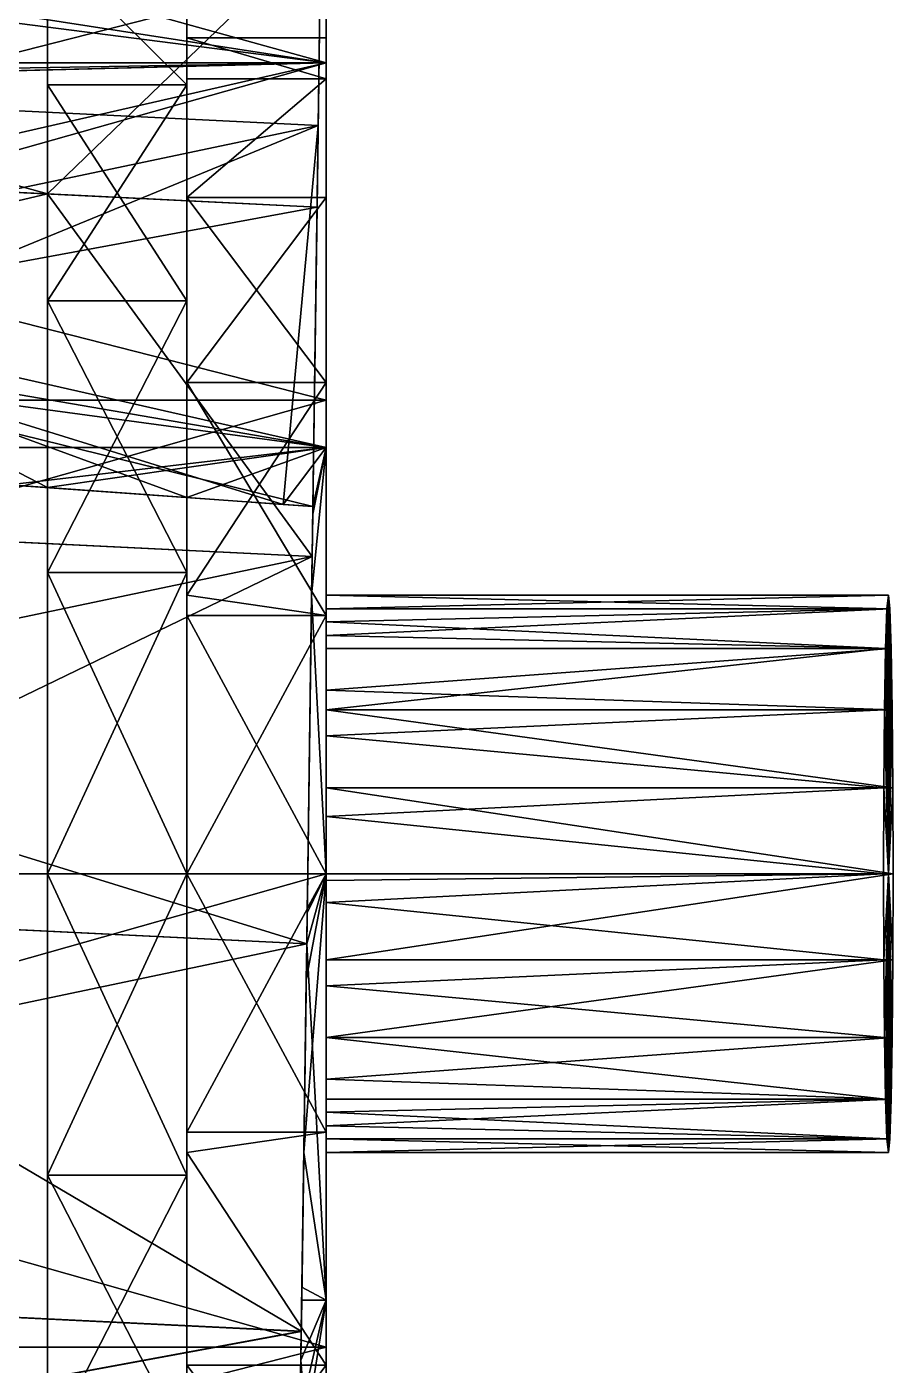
# Model space of a CAD drawing. Header units: metres. Extents: x -8.5 to 13.1, y -13 to 9.
# Drawn here: x 6.85 to 13.07, y -5.53 to 4.08 of the extents above; entities that cross this region are included whole.
import ezdxf

# ---------------------------------------------------------------- set-up
doc = ezdxf.new("R2010")
doc.units = ezdxf.units.M

msp = doc.modelspace()

# ---------------------------------------------------------------- linework, layer by layer
at = {"layer": 'STL2DXF'}
for points in [[(9, 4.466, 22.899), (9, 3.821, 22.011), (9, 6.899, 20.466)], [(9, 6.011, 19.821), (9, 6.899, 20.466), (9, 3.821, 22.011)], [(9, 6.011, 19.821), (9, 3.821, 22.011), (1.3909, 5, 20.832)], [(9, 6.011, 8.179), (1.4039, 5.9304, 8.0984), (9, 3.821, 5.989)], [(9, 6.011, 8.179), (9, 3.821, 5.989), (9, 4.466, 5.101)], [(1.3743, 3.821, 5.989), (9, 3.821, 5.989), (1.4039, 5.9304, 8.0984)], [(2.9284, 3.666, 5.91), (1.4039, 5.9304, 8.0984), (8.973, 5.584, 8.122)], [(1.3881, 4.8, 21.032), (2.9284, 3.666, 22.09), (8.973, 5.584, 19.878)], [(2.9284, 3.666, 22.09), (8.942, 3.372, 22.09), (8.973, 5.584, 19.878)], [(8.942, 3.372, 5.91), (2.9284, 3.666, 5.91), (8.973, 5.584, 8.122)], [(8.942, 3.372, 22.09), (8.9617, 4.7771, 19.292), (8.973, 5.584, 19.878)], [(8.942, 3.372, 5.91), (8.973, 5.584, 8.122), (8.9617, 4.7771, 8.708)], [(-1.7574, 5.3009, 8.708), (-1.7853, 3.3099, 6.717), (8.9617, 4.7771, 8.708)], [(-1.7853, 3.3099, 21.283), (-1.7574, 5.3009, 19.292), (7, 2.8806, 21.283)], [(8.9617, 4.7771, 19.292), (7, 2.8806, 21.283), (-1.7574, 5.3009, 19.292)], [(1.3881, 4.8, 21.032), (1.3909, 5, 20.832), (9, 3.821, 22.011)], [(8, 4.657, 16.163), (8, 4, 14), (8, 5, 14)], [(8, 4.657, 11.837), (8, 5, 14), (8, 4, 14)], [(8.9338, 2.7861, 6.717), (8.9617, 4.7771, 8.708), (-1.7853, 3.3099, 6.717)], [(1.3743, 3.821, 22.011), (1.3881, 4.8, 21.032), (9, 3.821, 22.011)], [(8.9338, 2.7861, 21.283), (7, 2.8806, 21.283), (8.9617, 4.7771, 19.292)], [(8.9338, 2.7861, 21.283), (8.9617, 4.7771, 19.292), (8.942, 3.372, 22.09)], [(8.9338, 2.7861, 6.717), (8.942, 3.372, 5.91), (8.9617, 4.7771, 8.708)], [(7, 4.657, 16.163), (7, 0.163, 20.657), (7, 3.663, 18.114)], [(7, -6.114, 19.663), (7, 4.657, 16.163), (7, -7.663, 18.114)], [(7, -4.163, 20.657), (7, 4.657, 16.163), (7, -6.114, 19.663)], [(7, -2, 21), (7, 4.657, 16.163), (7, -4.163, 20.657)], [(7, 0.163, 20.657), (7, 4.657, 16.163), (7, -2, 21)], [(7, 4.657, 11.837), (7, 3.663, 9.886), (7, 4.657, 16.163)], [(7, 3.663, 9.886), (7, 2.114, 8.337), (7, 4.657, 16.163)], [(7, 2.114, 8.337), (7, 0.163, 7.343), (7, 4.657, 16.163)], [(7, 4.657, 16.163), (7, -6.114, 8.337), (7, -7.663, 9.886)], [(7, -7.663, 9.886), (7, -8.657, 11.837), (7, 4.657, 16.163)], [(7, -4.163, 7.343), (7, 4.657, 16.163), (7, -2, 7)], [(7, -6.114, 8.337), (7, 4.657, 16.163), (7, -4.163, 7.343)], [(7, 0.163, 7.343), (7, -2, 7), (7, 4.657, 16.163)], [(7, -8.657, 16.163), (7, 4.657, 16.163), (7, -9, 14)], [(7, -8.657, 11.837), (7, -9, 14), (7, 4.657, 16.163)], [(7, -7.663, 18.114), (7, 4.657, 16.163), (7, -8.657, 16.163)], [(8, 4.657, 16.163), (7, 4.657, 16.163), (8, 3.663, 18.114)], [(7, 3.663, 18.114), (8, 3.663, 18.114), (7, 4.657, 16.163)], [(7, 4.657, 11.837), (8, 4.657, 11.837), (8, 3.663, 9.886)], [(7, 4.657, 11.837), (8, 3.663, 9.886), (7, 3.663, 9.886)], [(8, 4.657, 11.837), (8, 3.706, 12.146), (8, 3.663, 9.886)], [(8, 4, 14), (8, 3.706, 12.146), (8, 4.657, 11.837)], [(8, 4.657, 16.163), (8, 3.663, 18.114), (8, 3.706, 15.854)], [(8, 4.657, 16.163), (8, 3.706, 15.854), (8, 4, 14)], [(-3, 1.399, 3.538), (9, 4.466, 5.101), (9, 1.399, 3.538)], [(9, 4.466, 5.101), (-3, 1.399, 3.538), (-3, 4.466, 5.101)], [(9, 1.399, 24.462), (-3, 4.466, 22.899), (-3, 1.399, 24.462)], [(-3, 4.466, 22.899), (9, 1.399, 24.462), (9, 4.466, 22.899)], [(9, 3.821, 5.989), (9, 1.06, 4.582), (9, 4.466, 5.101)], [(9, 3.821, 22.011), (9, 4.466, 22.899), (9, 1.06, 23.418)], [(9, 1.399, 24.462), (9, 1.06, 23.418), (9, 4.466, 22.899)], [(9, 1.399, 3.538), (9, 4.466, 5.101), (9, 1.06, 4.582)], [(9, 4, 14), (9, 3.706, 12.146), (8, 4, 14)], [(9, 3.706, 12.146), (8, 3.706, 12.146), (8, 4, 14)], [(9, 4, 14), (8, 4, 14), (9, 3.706, 15.854)], [(8, 3.706, 15.854), (9, 3.706, 15.854), (8, 4, 14)], [(9, 0, 14.0341), (9, -0.098, 13.4159), (9, 4, 14)], [(9, 4, 14), (9, 3.706, 15.854), (9, 0, 14.0341)], [(9, 4, 14), (9, -0.098, 13.4159), (9, 3.706, 12.146)], [(1.3743, 3.821, 5.989), (2.9169, 3.6671, 5.9106), (9, 3.821, 5.989)], [(1.3743, 3.821, 22.011), (9, 3.821, 22.011), (2.4848, 3.7102, 22.0674)], [(2.9284, 3.666, 22.09), (2.4848, 3.7102, 22.0674), (9, 3.821, 22.011)], [(2.9284, 3.666, 5.91), (9, 3.821, 5.989), (2.9169, 3.6671, 5.9106)], [(2.9284, 3.666, 5.91), (2.9234, 2.106, 5.115), (9, 3.821, 5.989)], [(2.9234, 2.106, 5.115), (9, 1.06, 4.582), (9, 3.821, 5.989)], [(2.9284, 3.666, 22.09), (9, 3.821, 22.011), (2.9335, 2.4361, 22.7167)], [(9, 3.821, 22.011), (9, 1.06, 23.418), (2.9335, 2.4361, 22.7167)], [(8.942, 3.372, 5.91), (2.9234, 2.106, 5.115), (2.9284, 3.666, 5.91)], [(2.9284, 3.666, 22.09), (5.0624, 1.7763, 23), (8.942, 3.372, 22.09)], [(7, 2.114, 19.663), (7, 3.663, 18.114), (7, 0.163, 20.657)], [(7, 2.114, 19.663), (8, 2.114, 19.663), (8, 3.663, 18.114)], [(7, 2.114, 19.663), (8, 3.663, 18.114), (7, 3.663, 18.114)], [(7, 3.663, 9.886), (8, 3.663, 9.886), (8, 2.114, 8.337)], [(7, 3.663, 9.886), (8, 2.114, 8.337), (7, 2.114, 8.337)], [(9, 2.854, 10.473), (8, 2.854, 10.473), (9, 3.706, 12.146)], [(8, 3.706, 12.146), (9, 3.706, 12.146), (8, 2.854, 10.473)], [(8, 3.706, 15.854), (8, 2.854, 17.527), (9, 3.706, 15.854)], [(9, 2.854, 17.527), (9, 3.706, 15.854), (8, 2.854, 17.527)], [(8, 2.854, 17.527), (8, 3.706, 15.854), (8, 3.663, 18.114)], [(8, 2.854, 10.473), (8, 3.663, 9.886), (8, 3.706, 12.146)], [(8, 2.114, 19.663), (8, 2.854, 17.527), (8, 3.663, 18.114)], [(8, 3.663, 9.886), (8, 2.854, 10.473), (8, 2.114, 8.337)], [(9, 3.706, 15.854), (9, 2.854, 17.527), (9, -0.1917, 14.8364)], [(9, -0.1917, 14.8364), (9, -0.098, 14.6523), (9, 3.706, 15.854)], [(9, -0.098, 14.6523), (9, 0, 14.0341), (9, 3.706, 15.854)], [(9, 2.854, 10.473), (9, 3.706, 12.146), (9, -0.2898, 13.039)], [(9, -0.098, 13.4159), (9, -0.2898, 13.039), (9, 3.706, 12.146)], [(8.942, 3.372, 5.91), (8.9035, 0.6372, 4.5151), (2.9234, 2.106, 5.115)], [(8.6901, 0.652, 23.4827), (8.942, 3.372, 22.09), (5.0624, 1.7763, 23)], [(8.942, 3.372, 22.09), (8.6901, 0.652, 23.4827), (8.9037, 0.6368, 23.4851)], [(8.9036, 0.6372, 4.5151), (8.9035, 0.6372, 4.5151), (8.942, 3.372, 5.91)], [(8.9037, 0.6372, 4.5151), (8.9036, 0.6372, 4.5151), (8.942, 3.372, 5.91)], [(8.942, 3.372, 5.91), (8.9338, 2.786, 6.7169), (8.9037, 0.6372, 4.5151)], [(8.9037, 0.6372, 4.5151), (8.9037, 0.6372, 4.5151), (8.942, 3.372, 5.91)], [(8.942, 3.372, 22.09), (8.9037, 0.6368, 23.4851), (8.9338, 2.786, 21.2831)], [(8.942, 3.372, 22.09), (8.9037, 0.6368, 23.4851), (8.9037, 0.6368, 23.4851)], [(8.942, 3.372, 5.91), (8.9338, 2.7861, 6.717), (8.9338, 2.786, 6.7169)], [(8.9338, 2.786, 21.2831), (8.9338, 2.7861, 21.283), (8.942, 3.372, 22.09)], [(8.9338, 2.7861, 6.717), (-1.7853, 3.3099, 6.717), (-1.8204, 0.8009, 5.438)], [(-1.8204, 0.8009, 22.562), (-1.7853, 3.3099, 21.283), (7, 2.8806, 21.283)], [(8.9338, 2.7861, 6.717), (-1.7853, 3.3099, 6.717), (-1.7853, 3.3099, 6.717)], [(-1.7853, 3.3099, 21.283), (7, 2.8806, 21.283), (-1.7853, 3.3099, 21.283)], [(7, 2.8806, 21.283), (8.8987, 0.2777, 22.5617), (-1.8204, 0.8009, 22.562)], [(8.9338, 2.786, 21.2831), (8.8987, 0.2777, 22.5617), (7, 2.8806, 21.283)], [(8.9338, 2.7861, 21.283), (8.9338, 2.786, 21.2831), (7, 2.8806, 21.283)], [(8, 2.854, 10.473), (9, 2.854, 10.473), (9, 1.527, 9.146)], [(8, 2.854, 10.473), (9, 1.527, 9.146), (8, 1.527, 9.146)], [(8, 1.527, 18.854), (9, 1.527, 18.854), (9, 2.854, 17.527)], [(8, 1.527, 18.854), (9, 2.854, 17.527), (8, 2.854, 17.527)], [(8, 2.854, 17.527), (8, 2.114, 19.663), (8, 1.527, 18.854)], [(8, 1.527, 9.146), (8, 2.114, 8.337), (8, 2.854, 10.473)], [(9, 1.527, 18.854), (9, -0.382, 15.2098), (9, 2.854, 17.527)], [(9, -0.1917, 14.8364), (9, 2.854, 17.527), (9, -0.382, 15.2098)], [(9, -0.382, 12.858), (9, 2.854, 10.473), (9, -0.2898, 13.039)], [(9, -0.6811, 12.5588), (9, 2.854, 10.473), (9, -0.382, 12.858)], [(9, 2.854, 10.473), (9, -0.6811, 12.5588), (9, 1.527, 9.146)], [(8.8985, 0.2771, 5.438), (8.9338, 2.7861, 6.717), (-1.8204, 0.8009, 5.438)], [(8.8987, 0.2771, 5.438), (8.9338, 2.7861, 6.717), (8.8985, 0.2771, 5.438)], [(8.9338, 2.7861, 6.717), (8.8987, 0.2771, 5.438), (8.9338, 2.786, 6.7169)], [(8.8987, 0.2777, 5.4383), (8.9037, 0.6372, 4.5151), (8.9338, 2.786, 6.7169)], [(8.9338, 2.786, 6.7169), (8.8987, 0.2771, 5.438), (8.8987, 0.2777, 5.4383)], [(8.8987, 0.2777, 22.5617), (8.9338, 2.786, 21.2831), (8.9037, 0.6368, 23.4851)], [(2.9317, 1.8803, 23), (2.9335, 2.4361, 22.7167), (9, 1.06, 23.418)], [(8, 0.163, 20.657), (8, 2.114, 19.663), (7, 0.163, 20.657)], [(7, 2.114, 19.663), (7, 0.163, 20.657), (8, 2.114, 19.663)], [(7, 2.114, 8.337), (8, 2.114, 8.337), (8, 0.163, 7.343)], [(7, 2.114, 8.337), (8, 0.163, 7.343), (7, 0.163, 7.343)], [(8, 0.163, 20.657), (8, 0, 19.6316), (8, 2.114, 19.663)], [(8, 1.527, 18.854), (8, 2.114, 19.663), (8, 0, 19.6316)], [(8, 0.163, 7.343), (8, 2.114, 8.337), (8, -0.146, 8.294)], [(8, -0.146, 8.294), (8, 2.114, 8.337), (8, 1.527, 9.146)], [(2.9278, 1.06, 4.582), (2.9234, 2.106, 5.115), (8.9035, 0.6372, 4.5151)], [(2.9278, 1.06, 4.582), (9, 1.06, 4.582), (2.9234, 2.106, 5.115)], [(2.9292, 1.06, 23.418), (2.9317, 1.8803, 23), (9, 1.06, 23.418)], [(5.0624, 1.7763, 23), (8, 0.7009, 23.4749), (8.6901, 0.652, 23.4827)], [(6.724, 0.7912, 23.4606), (7, 0.7717, 23.4637), (5.0624, 1.7763, 23)], [(8, 0.7009, 23.4749), (5.0624, 1.7763, 23), (7, 0.7717, 23.4637)], [(8, 1.527, 9.146), (9, 1.527, 9.146), (9, -0.146, 8.294)], [(8, 1.527, 9.146), (9, -0.146, 8.294), (8, -0.146, 8.294)], [(9, -0.146, 19.706), (9, 1.527, 18.854), (8, 0, 19.6316)], [(8, 1.527, 18.854), (8, 0, 19.6316), (9, 1.527, 18.854)], [(9, -0.146, 8.294), (9, 1.527, 9.146), (9, -1.382, 12.1318)], [(9, -0.146, 19.706), (9, -1.0095, 15.7463), (9, 1.527, 18.854)], [(9, -0.382, 15.2098), (9, 1.527, 18.854), (9, -0.824, 15.6519)], [(9, -0.824, 15.6519), (9, 1.527, 18.854), (9, -1.0095, 15.7463)], [(9, -0.824, 12.4159), (9, 1.527, 9.146), (9, -0.6811, 12.5588)], [(9, -1.382, 12.1318), (9, 1.527, 9.146), (9, -0.824, 12.4159)], [(9, 1.399, 3.538), (9, -2, 3), (-3, -2, 3)], [(9, 1.399, 3.538), (-3, -2, 3), (-3, 1.399, 3.538)], [(9, -2, 25), (9, 1.399, 24.462), (-3, -2, 25)], [(-3, 1.399, 24.462), (-3, -2, 25), (9, 1.399, 24.462)], [(9, 1.399, 3.538), (9, 1.06, 4.582), (9, -2, 3)], [(9, 1.06, 23.418), (9, 1.399, 24.462), (9, -2, 23.903)], [(9, -2, 25), (9, -2, 23.903), (9, 1.399, 24.462)], [(2.9278, 1.06, 4.582), (8.9035, 0.6372, 4.5151), (9, 1.06, 4.582)], [(2.9292, 1.06, 23.418), (9, 1.06, 23.418), (6.724, 0.7912, 23.4606)], [(7, 0.7717, 23.4637), (6.724, 0.7912, 23.4606), (9, 1.06, 23.418)], [(8, 0.7009, 23.4749), (7, 0.7717, 23.4637), (9, 1.06, 23.418)], [(8.6901, 0.652, 23.4827), (8, 0.7009, 23.4749), (9, 1.06, 23.418)], [(8.9037, 0.6368, 23.4851), (8.6901, 0.652, 23.4827), (9, 1.06, 23.418)], [(8.8948, 0, 4.4143), (9, 1.06, 4.582), (8.9029, 0.5804, 4.5061)], [(9, 1.06, 4.582), (8.8948, 0, 4.4143), (9, -2, 4.098)], [(8.8948, 0, 23.586), (8.9029, 0.5805, 23.494), (9, 1.06, 23.418)], [(9, 1.06, 23.418), (9, -2, 23.903), (8.8948, 0, 23.586)], [(8.9037, 0.6372, 4.5151), (8.9029, 0.5804, 4.5061), (9, 1.06, 4.582)], [(8.9037, 0.6368, 23.4851), (9, 1.06, 23.418), (8.9029, 0.5805, 23.494)], [(8.9036, 0.6372, 4.5151), (9, 1.06, 4.582), (8.9035, 0.6372, 4.5151)], [(8.9037, 0.6372, 4.5151), (9, 1.06, 4.582), (8.9036, 0.6372, 4.5151)], [(8.9037, 0.6372, 4.5151), (9, 1.06, 4.582), (8.9037, 0.6372, 4.5151)], [(8.9037, 0.6368, 23.4851), (8.9037, 0.6368, 23.4851), (9, 1.06, 23.418)], [(9, -2, 4.098), (9, -2, 3), (9, 1.06, 4.582)], [(-1.8204, 0.8008, 5.438), (-1.86, -1.9796, 4.9981), (8.8985, 0.2771, 5.438)], [(-1.8204, 0.8002, 22.5621), (8.86, -2.5024, 23.0029), (-1.86, -1.98, 23.003)], [(-1.8204, 0.8009, 5.438), (-1.8204, 0.8008, 5.438), (8.8985, 0.2771, 5.438)], [(8.8987, 0.2771, 22.562), (-1.8204, 0.8009, 22.562), (8.8987, 0.2777, 22.5617)], [(-1.8204, 0.8009, 22.562), (8.8987, 0.2771, 22.562), (-1.8204, 0.8008, 22.562)], [(-1.8204, 0.8008, 22.562), (8.8987, 0.2771, 22.562), (-1.8204, 0.8002, 22.5621)], [(8.86, -2.5024, 23.0029), (-1.8204, 0.8002, 22.5621), (8.8987, 0.2771, 22.562)], [(8.8948, 0, 23.586), (8.8987, 0.2771, 22.562), (8.9029, 0.5805, 23.494)], [(8.9029, 0.5804, 4.5061), (8.8987, 0.2765, 5.4379), (8.8948, 0, 4.4143)], [(8.9029, 0.5804, 4.5061), (8.9037, 0.6372, 4.5151), (8.8987, 0.2777, 5.4383)], [(8.8987, 0.2777, 22.5617), (8.9037, 0.6368, 23.4851), (8.9029, 0.5805, 23.494)], [(8.8987, 0.2777, 22.5617), (8.9029, 0.5805, 23.494), (8.8987, 0.2771, 22.562)], [(8.8987, 0.2771, 5.438), (8.8987, 0.2765, 5.4379), (8.9029, 0.5804, 4.5061)], [(8.8987, 0.2777, 5.4383), (8.8987, 0.2771, 5.438), (8.9029, 0.5804, 4.5061)], [(8.8987, 0.2765, 5.4379), (8.8985, 0.2771, 5.438), (-1.86, -1.9796, 4.9981)], [(8.8987, 0.2765, 5.4379), (-1.86, -1.9796, 4.9981), (3.6743, -2.25, 4.998)], [(8.86, -2.5029, 4.998), (8.8987, 0.2765, 5.4379), (3.6743, -2.25, 4.998)], [(8.8987, 0.2771, 22.562), (8.8948, 0, 23.586), (8.86, -2.5024, 23.0029)], [(8.86, -2.5029, 4.998), (8.8948, 0, 4.4143), (8.8987, 0.2765, 5.4379)], [(8.8987, 0.2771, 5.438), (8.8985, 0.2771, 5.438), (8.8987, 0.2765, 5.4379)], [(8.8987, 0.2771, 5.438), (8.8985, 0.2771, 5.438), (8.8987, 0.2771, 5.438)], [(8.8987, 0.2771, 5.438), (8.8987, 0.2777, 5.4383), (8.8987, 0.2771, 5.438)], [(8, -2, 21), (8, 0.163, 20.657), (7, -2, 21)], [(7, 0.163, 20.657), (7, -2, 21), (8, 0.163, 20.657)], [(8, -2, 7), (7, 0.163, 7.343), (8, 0.163, 7.343)], [(7, 0.163, 7.343), (8, -2, 7), (7, -2, 7)], [(8, 0.163, 20.657), (8, -2, 21), (8, -2, 20)], [(8, 0.163, 20.657), (8, -2, 20), (8, -0.146, 19.706)], [(8, 0.163, 20.657), (8, -0.146, 19.706), (8, 0, 19.6316)], [(8, -2, 7), (8, 0.163, 7.343), (8, -2, 8)], [(8, -2, 8), (8, 0.163, 7.343), (8, -0.146, 8.294)], [(8.86, -2.5029, 4.998), (8.867, -2, 4.098), (8.8948, 0, 4.4143)], [(8.8948, 0, 23.586), (8.867, -2, 23.903), (8.86, -2.5024, 23.0029)], [(8.867, -2, 4.098), (9, -2, 4.098), (8.8948, 0, 4.4143)], [(9, -2, 23.903), (8.867, -2, 23.903), (8.8948, 0, 23.586)], [(9, -0.098, 14.6523), (13.023, -0.098, 14.722), (13.034, 0, 14.104)], [(13.034, 0, 14.104), (9, 0, 14.0341), (9, -0.098, 14.6523)], [(13.034, 0, 14.104), (13.045, -0.098, 13.486), (9, 0, 14.0341)], [(9, -0.098, 13.4159), (9, 0, 14.0341), (13.045, -0.098, 13.486)], [(13.023, -0.098, 14.722), (13.034, -2, 14.104), (13.034, 0, 14.104)], [(13.045, -0.098, 13.486), (13.034, 0, 14.104), (13.034, -2, 14.104)], [(9, -0.146, 19.706), (8, 0, 19.6316), (8, -0.146, 19.706)], [(8, -0.146, 8.294), (9, -0.146, 8.294), (9, -2, 8)], [(8, -0.146, 8.294), (9, -2, 8), (8, -2, 8)], [(9, -0.146, 19.706), (8, -0.146, 19.706), (8, -2, 20)], [(9, -2, 20), (9, -0.146, 19.706), (8, -2, 20)], [(13.013, -0.382, 15.28), (13.023, -0.098, 14.722), (9, -0.1917, 14.8364)], [(9, -0.2898, 13.039), (13.045, -0.098, 13.486), (13.055, -0.382, 12.929)], [(13.023, -0.098, 14.722), (9, -0.098, 14.6523), (9, -0.1917, 14.8364)], [(13.045, -0.098, 13.486), (9, -0.2898, 13.039), (9, -0.098, 13.4159)], [(9, -1.382, 12.1318), (9, -2, 12.0338), (9, -0.146, 8.294)], [(9, -0.146, 19.706), (9, -2, 20), (9, -1.5879, 15.9693)], [(9, -1.5879, 15.9693), (9, -1.3839, 15.9369), (9, -0.146, 19.706)], [(9, -0.146, 19.706), (9, -1.3839, 15.9369), (9, -1.382, 15.9366)], [(9, -1.382, 15.9366), (9, -1.0095, 15.7463), (9, -0.146, 19.706)], [(9, -2, 8), (9, -0.146, 8.294), (9, -2, 12.0338)], [(13.013, -0.382, 15.28), (9, -0.1917, 14.8364), (9, -0.382, 15.2098)], [(13.034, -2, 14.104), (13.023, -0.098, 14.722), (13.013, -0.382, 15.28)], [(13.055, -0.382, 12.929), (13.045, -0.098, 13.486), (13.034, -2, 14.104)], [(13.055, -0.382, 12.929), (13.055, -0.382, 12.929), (13.045, -0.098, 13.486)], [(13.055, -0.382, 12.929), (9, -0.382, 12.858), (9, -0.2898, 13.039)], [(9, -0.6811, 12.5588), (13.055, -0.382, 12.929), (13.062, -0.824, 12.487)], [(9, -0.824, 15.6519), (13.006, -0.824, 15.722), (13.013, -0.382, 15.28)], [(13.013, -0.382, 15.28), (9, -0.382, 15.2098), (9, -0.824, 15.6519)], [(9, -0.6811, 12.5588), (9, -0.382, 12.858), (13.055, -0.382, 12.929)], [(13.055, -0.382, 12.929), (13.055, -0.382, 12.929), (9, -0.382, 12.858)], [(13.034, -2, 14.104), (13.013, -0.382, 15.28), (13.006, -0.824, 15.722)], [(13.034, -2, 14.104), (13.062, -0.824, 12.487), (13.055, -0.382, 12.929)], [(13.055, -0.382, 12.929), (13.055, -0.382, 12.929), (13.055, -0.382, 12.929)], [(13.055, -0.382, 12.929), (13.055, -0.382, 12.929), (13.055, -0.382, 12.929)], [(13.055, -0.382, 12.929), (13.055, -0.382, 12.929), (13.055, -0.382, 12.929)], [(13.055, -0.382, 12.929), (13.062, -0.824, 12.487), (13.055, -0.382, 12.929)], [(9, -0.824, 12.4159), (9, -0.6811, 12.5588), (13.062, -0.824, 12.487)], [(13.001, -1.382, 16.006), (13.006, -0.824, 15.722), (9, -1.0095, 15.7463)], [(13.062, -0.824, 12.487), (13.067, -1.382, 12.203), (9, -0.824, 12.4159)], [(13.006, -0.824, 15.722), (9, -0.824, 15.6519), (9, -1.0095, 15.7463)], [(9, -0.824, 12.4159), (13.067, -1.382, 12.203), (9, -1.382, 12.1318)], [(13.034, -2, 14.104), (13.006, -0.824, 15.722), (13.001, -1.382, 16.006)], [(13.034, -2, 14.104), (13.067, -1.382, 12.203), (13.062, -0.824, 12.487)], [(9, -1.0095, 15.7463), (9, -1.382, 15.9366), (13.001, -1.382, 16.006)], [(12.999, -2, 16.104), (13.001, -1.382, 16.006), (9, -1.5879, 15.9693)], [(9, -2, 12.0338), (9, -1.382, 12.1318), (13.069, -2, 12.105)], [(9, -1.382, 15.9366), (9, -1.3839, 15.9369), (13.001, -1.382, 16.006)], [(9, -1.5879, 15.9693), (13.001, -1.382, 16.006), (9, -1.3839, 15.9369)], [(13.067, -1.382, 12.203), (13.069, -2, 12.105), (9, -1.382, 12.1318)], [(13.034, -2, 14.104), (13.001, -1.382, 16.006), (12.999, -2, 16.104)], [(13.034, -2, 14.104), (13.069, -2, 12.105), (13.067, -1.382, 12.203)], [(9, -2, 16.034), (9, -1.5879, 15.9693), (9, -2, 20)], [(12.999, -2, 16.104), (9, -1.5879, 15.9693), (9, -2, 16.034)], [(-3, -2, 3), (9, -5.399, 3.538), (-3, -5.399, 3.538)], [(9, -5.399, 3.538), (-3, -2, 3), (9, -2, 3)], [(9, -2, 25), (-3, -2, 25), (-3, -5.399, 24.462)], [(-3, -5.399, 24.462), (9, -5.399, 24.462), (9, -2, 25)], [(-1.8987, -4.7608, 22.562), (-1.86, -1.9801, 23.003), (8.86, -2.503, 23.003)], [(-1.86, -1.98, 23.003), (8.86, -2.5024, 23.0029), (-1.86, -1.9801, 23.003)], [(8.86, -2.5029, 23.003), (8.86, -2.503, 23.003), (-1.86, -1.9801, 23.003)], [(8.86, -2.5029, 23.003), (-1.86, -1.9801, 23.003), (8.86, -2.5024, 23.0029)], [(7, -4.163, 20.657), (8, -4.163, 20.657), (7, -2, 21)], [(8, -2, 21), (7, -2, 21), (8, -4.163, 20.657)], [(7, -4.163, 7.343), (7, -2, 7), (8, -2, 7)], [(7, -4.163, 7.343), (8, -2, 7), (8, -4.163, 7.343)], [(8, -3.854, 8.294), (8, -2, 8), (9, -2, 8)], [(8, -3.854, 8.294), (9, -2, 8), (9, -3.854, 8.294)], [(9, -2, 20), (8, -2, 20), (9, -3.854, 19.706)], [(9, -3.854, 19.706), (8, -2, 20), (8, -3.854, 19.706)], [(8, -4.163, 20.657), (8, -2, 20), (8, -2, 21)], [(8, -2, 20), (8, -4.163, 20.657), (8, -3.854, 19.706)], [(8, -3.854, 8.294), (8, -4.163, 7.343), (8, -2, 8)], [(8, -2, 7), (8, -2, 8), (8, -4.163, 7.343)], [(9, -5.06, 23.418), (8.8387, -4, 23.586), (9, -2, 23.903)], [(8.8563, -2.7609, 23.7824), (9, -2, 23.903), (8.8387, -4, 23.586)], [(8.8563, -2.7609, 23.7824), (8.86, -2.503, 23.8233), (9, -2, 23.903)], [(9, -5.06, 4.582), (9, -2, 4.098), (8.86, -2.503, 4.1776)], [(8.8635, -2.25, 4.1375), (8.86, -2.503, 4.1776), (9, -2, 4.098)], [(8.8635, -2.25, 4.1375), (8.867, -2, 4.098), (8.86, -2.5029, 4.998)], [(8.86, -2.503, 23.8233), (8.8631, -2.2801, 23.8586), (9, -2, 23.903)], [(8.8631, -2.2801, 23.8586), (8.86, -2.5024, 23.0029), (8.867, -2, 23.903)], [(8.867, -2, 23.903), (9, -2, 23.903), (8.8631, -2.2801, 23.8586)], [(8.867, -2, 4.098), (8.8635, -2.25, 4.1375), (9, -2, 4.098)], [(9, -2, 4.098), (9, -5.06, 4.582), (9, -2, 3)], [(9, -5.399, 3.538), (9, -2, 3), (9, -5.06, 4.582)], [(9, -3.854, 19.706), (9, -2.206, 16.0013), (9, -2, 20)], [(9, -2, 12.0338), (13.069, -2, 12.105), (9, -2.618, 12.1318)], [(13.067, -2.618, 12.203), (9, -2.618, 12.1318), (13.069, -2, 12.105)], [(9, -2, 16.034), (9, -2.048, 16.0264), (12.999, -2, 16.104)], [(9, -2, 16.034), (9, -2, 20), (9, -2.048, 16.0264)], [(9, -2.048, 16.0264), (9, -2.206, 16.0013), (12.999, -2, 16.104)], [(9, -2.048, 16.0264), (9, -2, 20), (9, -2.206, 16.0013)], [(13.001, -2.618, 16.006), (12.999, -2, 16.104), (9, -2.206, 16.0013)], [(9, -2.618, 12.1318), (9, -3.854, 8.294), (9, -2, 12.0338)], [(9, -2, 8), (9, -2, 12.0338), (9, -3.854, 8.294)], [(9, -2, 23.903), (9, -5.399, 24.462), (9, -5.06, 23.418)], [(9, -2, 25), (9, -5.399, 24.462), (9, -2, 23.903)], [(13.034, -2, 14.104), (12.999, -2, 16.104), (13.001, -2.618, 16.006)], [(13.034, -2, 14.104), (13.001, -2.618, 16.006), (13.006, -3.176, 15.722)], [(13.034, -2, 14.104), (13.006, -3.176, 15.722), (13.013, -3.618, 15.28)], [(13.034, -2, 14.104), (13.013, -3.618, 15.28), (13.023, -3.902, 14.722)], [(13.034, -2, 14.104), (13.023, -3.902, 14.722), (13.034, -4, 14.104)], [(13.034, -2, 14.104), (13.055, -3.618, 12.929), (13.062, -3.176, 12.487)], [(13.034, -2, 14.104), (13.067, -2.618, 12.203), (13.069, -2, 12.105)], [(13.034, -2, 14.104), (13.062, -3.176, 12.487), (13.067, -2.618, 12.203)], [(13.045, -3.902, 13.486), (13.055, -3.618, 12.929), (13.034, -2, 14.104)], [(13.045, -3.902, 13.486), (13.034, -2, 14.104), (13.034, -4, 14.104)], [(9, -2.206, 16.0013), (9, -3.854, 19.706), (9, -2.618, 15.9366)], [(13.001, -2.618, 16.006), (9, -2.206, 16.0013), (9, -2.618, 15.9366)], [(8.8204, -5.2839, 5.438), (3.6743, -2.25, 4.998), (-1.8987, -4.7611, 5.438)], [(8.8204, -5.2839, 5.438), (8.86, -2.503, 4.998), (3.6743, -2.25, 4.998)], [(8.86, -2.5029, 4.998), (3.6743, -2.25, 4.998), (8.86, -2.503, 4.998)], [(8.8635, -2.25, 4.1375), (8.86, -2.5029, 4.998), (8.86, -2.503, 4.1776)], [(8.8631, -2.2801, 23.8586), (8.86, -2.503, 23.8233), (8.86, -2.5024, 23.0029)], [(8.8204, -5.2839, 22.562), (-1.8987, -4.7608, 22.562), (8.86, -2.503, 23.003)], [(8.8204, -5.2839, 5.438), (8.8236, -5.06, 4.582), (8.86, -2.503, 4.998)], [(8.86, -2.503, 23.003), (8.8387, -4, 23.586), (8.8204, -5.2839, 22.562)], [(8.8236, -5.06, 4.582), (9, -5.06, 4.582), (8.86, -2.503, 4.1776)], [(8.86, -2.503, 4.1776), (8.86, -2.503, 4.998), (8.8236, -5.06, 4.582)], [(8.86, -2.503, 23.003), (8.8563, -2.7609, 23.7824), (8.8387, -4, 23.586)], [(8.86, -2.503, 23.8233), (8.8563, -2.7609, 23.7824), (8.86, -2.503, 23.003)], [(8.86, -2.5029, 23.003), (8.86, -2.5024, 23.0029), (8.86, -2.503, 23.8233)], [(8.86, -2.503, 4.998), (8.86, -2.503, 4.1776), (8.86, -2.5029, 4.998)], [(8.86, -2.503, 23.003), (8.86, -2.5029, 23.003), (8.86, -2.503, 23.8233)], [(9, -2.8037, 15.8421), (13.006, -3.176, 15.722), (13.001, -2.618, 16.006)], [(13.062, -3.176, 12.487), (9, -3.176, 12.4159), (13.067, -2.618, 12.203)], [(9, -2.618, 12.1318), (13.067, -2.618, 12.203), (9, -3.176, 12.4159)], [(9, -2.618, 15.9366), (9, -3.854, 19.706), (9, -2.6199, 15.9357)], [(9, -2.8037, 15.8421), (13.001, -2.618, 16.006), (9, -2.6199, 15.9357)], [(9, -2.618, 15.9366), (9, -2.6199, 15.9357), (13.001, -2.618, 16.006)], [(9, -3.176, 12.4159), (9, -5.527, 9.146), (9, -2.618, 12.1318)], [(9, -3.854, 8.294), (9, -2.618, 12.1318), (9, -5.527, 9.146)], [(9, -2.6199, 15.9357), (9, -3.854, 19.706), (9, -2.8037, 15.8421)], [(9, -3.176, 15.6519), (9, -2.8037, 15.8421), (9, -5.527, 18.854)], [(9, -5.527, 18.854), (9, -2.8037, 15.8421), (9, -3.854, 19.706)], [(13.006, -3.176, 15.722), (9, -2.8037, 15.8421), (9, -3.176, 15.6519)], [(9, -3.4749, 12.7149), (13.062, -3.176, 12.487), (13.055, -3.618, 12.929)], [(9, -3.176, 12.4159), (9, -3.176, 12.4159), (13.062, -3.176, 12.487)], [(13.062, -3.176, 12.487), (9, -3.4749, 12.7149), (9, -3.176, 12.4159)], [(13.006, -3.176, 15.722), (9, -3.176, 15.6519), (13.013, -3.618, 15.28)], [(9, -3.176, 15.6519), (9, -5.527, 18.854), (9, -3.618, 15.2098)], [(9, -3.618, 15.2098), (13.013, -3.618, 15.28), (9, -3.176, 15.6519)], [(9, -3.4749, 12.7149), (9, -5.527, 9.146), (9, -3.176, 12.4159)], [(9, -3.176, 12.4159), (9, -5.527, 9.146), (9, -3.176, 12.4159)], [(9, -3.6173, 12.8573), (9, -6.854, 10.473), (9, -3.4749, 12.7149)], [(9, -3.4749, 12.7149), (13.055, -3.618, 12.929), (9, -3.6173, 12.8573)], [(9, -5.527, 9.146), (9, -3.4749, 12.7149), (9, -6.854, 10.473)], [(9, -3.618, 12.858), (9, -3.6173, 12.8573), (13.055, -3.618, 12.929)], [(9, -3.618, 12.858), (9, -6.854, 10.473), (9, -3.6173, 12.8573)], [(9, -3.618, 15.2098), (9, -3.7119, 15.0253), (13.013, -3.618, 15.28)], [(13.023, -3.902, 14.722), (13.013, -3.618, 15.28), (9, -3.7119, 15.0253)], [(9, -3.8096, 13.2347), (9, -3.618, 12.858), (13.055, -3.618, 12.929)], [(13.055, -3.618, 12.929), (13.045, -3.902, 13.486), (9, -3.8096, 13.2347)], [(9, -3.7119, 15.0253), (9, -3.618, 15.2098), (9, -6.854, 17.527)], [(9, -5.527, 18.854), (9, -6.854, 17.527), (9, -3.618, 15.2098)], [(9, -3.8096, 13.2347), (9, -6.854, 10.473), (9, -3.618, 12.858)], [(9, -3.7119, 15.0253), (9, -3.902, 14.6523), (13.023, -3.902, 14.722)], [(9, -6.854, 17.527), (9, -7.706, 15.854), (9, -3.7119, 15.0253)], [(9, -3.902, 14.6523), (9, -3.7119, 15.0253), (9, -7.706, 15.854)], [(9, -3.902, 13.4159), (9, -3.8096, 13.2347), (13.045, -3.902, 13.486)], [(9, -3.902, 13.4159), (9, -7.706, 12.146), (9, -3.8096, 13.2347)], [(9, -6.854, 10.473), (9, -3.8096, 13.2347), (9, -7.706, 12.146)], [(9, -3.854, 8.294), (8, -4, 8.3684), (8, -3.854, 8.294)], [(9, -5.527, 18.854), (9, -3.854, 19.706), (8, -4, 19.6316)], [(8, -3.854, 19.706), (8, -4, 19.6316), (9, -3.854, 19.706)], [(8, -3.854, 19.706), (8, -4.163, 20.657), (8, -4, 19.6316)], [(8, -4, 8.3684), (8, -4.163, 7.343), (8, -3.854, 8.294)], [(9, -3.854, 8.294), (9, -5.527, 9.146), (8, -4, 8.3684)], [(9, -3.902, 14.6523), (9, -3.9022, 14.6513), (13.023, -3.902, 14.722)], [(9, -3.902, 13.4159), (13.045, -3.902, 13.486), (9, -4, 14.0341)], [(13.034, -4, 14.104), (9, -4, 14.0341), (13.045, -3.902, 13.486)], [(13.034, -4, 14.104), (13.023, -3.902, 14.722), (9, -3.9022, 14.6513)], [(9, -3.902, 13.4159), (9, -4, 14.0341), (9, -8, 14)], [(9, -7.706, 12.146), (9, -3.902, 13.4159), (9, -8, 14)], [(9, -3.9022, 14.6513), (9, -3.902, 14.6523), (9, -7.706, 15.854)], [(9, -4, 14.0341), (13.034, -4, 14.104), (9, -3.9022, 14.6513)], [(9, -4, 14.0341), (9, -3.9022, 14.6513), (9, -7.706, 15.854)], [(8, -4, 19.6316), (8, -6.114, 19.663), (8, -5.527, 18.854)], [(8, -6.114, 19.663), (8, -4, 19.6316), (8, -4.163, 20.657)], [(8, -4.163, 7.343), (8, -4, 8.3684), (8, -6.114, 8.337)], [(8, -5.527, 9.146), (8, -6.114, 8.337), (8, -4, 8.3684)], [(9, -5.527, 18.854), (8, -4, 19.6316), (8, -5.527, 18.854)], [(8, -5.527, 9.146), (8, -4, 8.3684), (9, -5.527, 9.146)], [(8.8249, -4.9675, 23.4327), (8.8204, -5.2839, 22.562), (8.8387, -4, 23.586)], [(8.8387, -4, 23.586), (9, -5.06, 23.418), (8.8249, -4.9675, 23.4327)], [(9, -7.706, 15.854), (9, -8, 14), (9, -4, 14.0341)], [(7, -4.163, 20.657), (7, -6.114, 19.663), (8, -6.114, 19.663)], [(7, -4.163, 20.657), (8, -6.114, 19.663), (8, -4.163, 20.657)], [(7, -4.163, 7.343), (8, -4.163, 7.343), (7, -6.114, 8.337)], [(8, -4.163, 7.343), (8, -6.114, 8.337), (7, -6.114, 8.337)], [(-1.9338, -7.2686, 6.7167), (8.8204, -5.2845, 5.4383), (-1.8987, -4.7611, 5.438)], [(-1.8987, -4.7611, 22.562), (-1.8987, -4.7608, 22.562), (8.8204, -5.2839, 22.562)], [(8.8204, -5.2839, 5.438), (-1.8987, -4.7611, 5.438), (8.8204, -5.2845, 5.4383)], [(-1.8987, -4.7611, 22.562), (8.8204, -5.2839, 22.562), (-1.8987, -4.7616, 22.5617)], [(8.7853, -7.7922, 21.2833), (6.724, -7.6921, 21.283), (-1.8987, -4.7616, 22.5617)], [(8.8204, -5.2846, 22.5616), (-1.8987, -4.7616, 22.5617), (8.8204, -5.2839, 22.562)], [(8.7853, -7.7922, 21.2833), (-1.8987, -4.7616, 22.5617), (8.8204, -5.2846, 22.5616)], [(8.8249, -4.9675, 23.4327), (8.8236, -5.06, 23.418), (8.8204, -5.2839, 22.562)], [(8.8236, -5.06, 23.418), (8.8249, -4.9675, 23.4327), (9, -5.06, 23.418)], [(8.8121, -5.8744, 23.003), (9, -5.06, 23.418), (8.8064, -6.2791, 22.7967)], [(9, -7.821, 22.011), (8.8064, -6.2791, 22.7967), (9, -5.06, 23.418)], [(8.8174, -5.4914, 23.1982), (9, -5.06, 23.418), (8.8121, -5.8744, 23.003)], [(9, -7.821, 5.989), (9, -5.06, 4.582), (8.8174, -5.4914, 4.8018)], [(8.8236, -5.06, 4.582), (8.8174, -5.4914, 4.8018), (9, -5.06, 4.582)], [(8.8236, -5.06, 4.582), (8.8204, -5.2839, 5.438), (8.8174, -5.4914, 4.8018)], [(8.8236, -5.06, 23.418), (9, -5.06, 23.418), (8.8174, -5.4914, 23.1982)], [(8.8174, -5.4914, 23.1982), (8.8204, -5.2839, 22.562), (8.8236, -5.06, 23.418)], [(9, -8.466, 5.101), (9, -5.399, 3.538), (9, -5.06, 4.582)], [(9, -5.06, 4.582), (9, -7.821, 5.989), (9, -8.466, 5.101)], [(9, -7.821, 22.011), (9, -5.06, 23.418), (9, -8.466, 22.899)], [(9, -8.466, 22.899), (9, -5.06, 23.418), (9, -5.399, 24.462)], [(8.8204, -5.2839, 5.438), (8.8204, -5.2845, 5.4383), (8.8174, -5.4914, 4.8018)], [(8.8204, -5.2846, 22.5616), (8.8204, -5.2839, 22.562), (8.8174, -5.4914, 23.1982)], [(8.8204, -5.2845, 5.4383), (-1.9338, -7.2686, 6.7167), (8.8204, -5.2846, 5.4384)], [(8.8204, -5.2846, 5.4384), (-1.9338, -7.2686, 6.7167), (8.7853, -7.7929, 6.717)], [(8.8174, -5.4914, 4.8018), (8.8204, -5.2846, 5.4384), (8.7848, -7.821, 5.989)], [(8.7853, -7.7929, 6.717), (8.7848, -7.821, 5.989), (8.8204, -5.2846, 5.4384)], [(8.7853, -7.7922, 21.2833), (8.8204, -5.2846, 22.5616), (8.8064, -6.2791, 22.7967)], [(8.8064, -6.2791, 22.7967), (8.8204, -5.2846, 22.5616), (8.8121, -5.8744, 23.003)], [(8.8174, -5.4914, 23.1982), (8.8121, -5.8744, 23.003), (8.8204, -5.2846, 22.5616)], [(8.8204, -5.2846, 5.4384), (8.8174, -5.4914, 4.8018), (8.8204, -5.2845, 5.4383)], [(9, -8.466, 5.101), (-3, -8.466, 5.101), (9, -5.399, 3.538)], [(9, -5.399, 3.538), (-3, -8.466, 5.101), (-3, -5.399, 3.538)], [(-3, -5.399, 24.462), (-3, -8.466, 22.899), (9, -8.466, 22.899)], [(9, -5.399, 24.462), (-3, -5.399, 24.462), (9, -8.466, 22.899)], [(8, -5.527, 18.854), (8, -6.114, 19.663), (8, -6.854, 17.527)], [(8, -6.854, 10.473), (8, -6.114, 8.337), (8, -5.527, 9.146)], [(8, -5.527, 18.854), (8, -6.854, 17.527), (9, -6.854, 17.527)], [(8, -5.527, 18.854), (9, -6.854, 17.527), (9, -5.527, 18.854)], [(8, -6.854, 10.473), (8, -5.527, 9.146), (9, -5.527, 9.146)], [(8, -6.854, 10.473), (9, -5.527, 9.146), (9, -6.854, 10.473)], [(8.7848, -7.821, 5.989), (9, -7.821, 5.989), (8.8174, -5.4914, 4.8018)]]:
    msp.add_3dface(points, dxfattribs=at)

doc.saveas('drawing.dxf')
